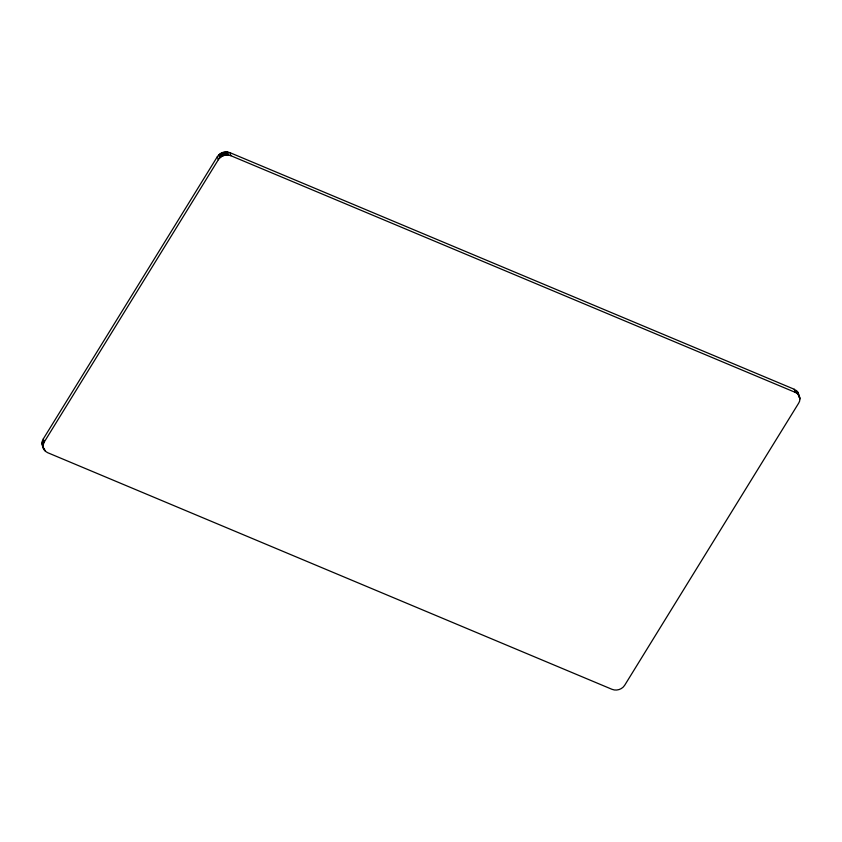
<?xml version="1.0" encoding="UTF-8"?>
<svg xmlns="http://www.w3.org/2000/svg" width="842" height="842" viewBox="0 0 842 842"><rect width="100%" height="100%" fill="white"/><g stroke="black" fill="none" stroke-linecap="round" stroke-linejoin="round"><path stroke-width="1.26" d="M43.395 448.186L43.131 445.06L44.268 441.976L218.31 159.748C220.878 155.675 226.435 153.907 230.887 155.728L795.227 392.351C799.479 393.877 801.268 399.382 798.7 403.097L624.648 685.325C622.08 689.409 616.533 691.177 612.071 689.345L47.731 452.722C42.858 450.533 40.648 443.523 43.3 438.903L217.352 156.675C219.92 152.591 225.467 150.823 229.929 152.655L794.269 389.278L797.669 391.94L798.869 396.94M43.374 446.976L42.426 445.113M798.205 392.846L799.816 397.908M798.932 395.877L799.9 398.961M797.669 391.94L798.626 395.024M796.985 391.12L797.953 394.203M796.185 390.393L797.153 393.477M794.269 389.278L795.227 392.351M229.929 152.655L230.887 155.728M227.698 152.034L228.656 155.107M226.509 151.928L227.477 155.002M225.309 151.96L226.266 155.033M224.098 152.128L225.067 155.212M222.919 152.434L223.888 155.517M221.783 152.876L222.741 155.949M220.699 153.433L221.667 156.507M219.699 154.107L220.667 157.18M218.804 154.875L219.762 157.959M217.352 156.675L218.31 159.748M43.3 438.903L44.268 441.976M42.395 440.924L43.363 444.008M44.363 448.828L45.015 450.88M42.174 441.987L43.131 445.06M42.1 443.039L43.068 446.123M43.689 448.007L44.331 450.06M42.184 444.092L43.795 449.154"/></g></svg>
